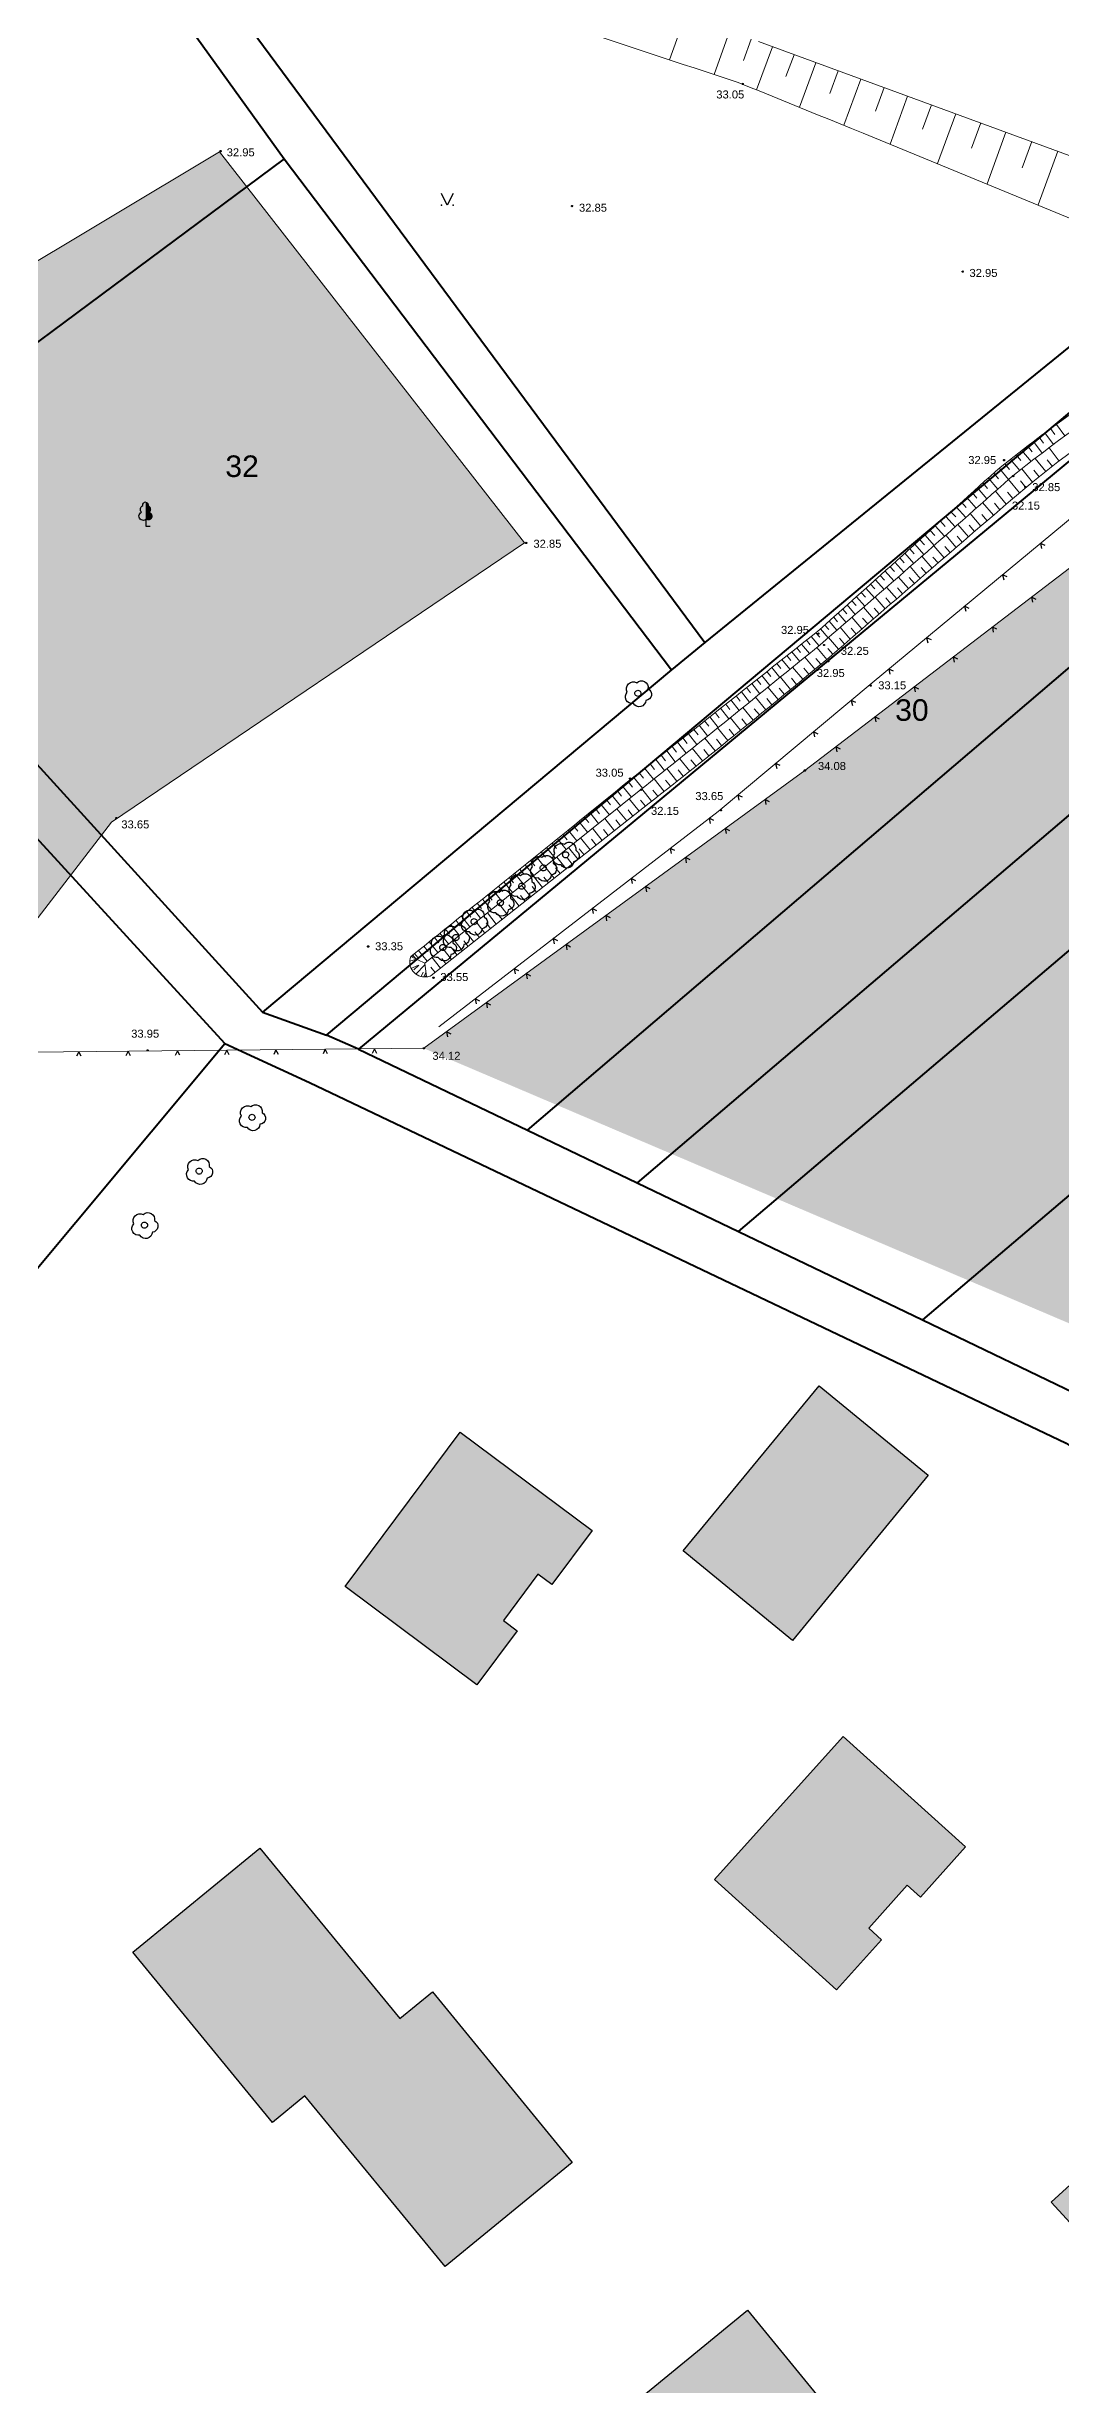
# Model space of a CAD drawing. Header units: metres. Extents: x 363857 to 365179, y 5807840 to 5809004.
# Drawn here: x 364507.8 to 364590.1, y 5808226.6 to 5808416.5 of the extents above; entities that cross this region are included whole.
import ezdxf

# ---------------------------------------------------------------- set-up
doc = ezdxf.new("R2010")
doc.units = ezdxf.units.M
doc.header["$LTSCALE"] = 0.5
doc.linetypes.add('LF11.26', pattern=[0])
doc.layers.get('0').update_dxf_attribs({"color": 1, "linetype": 'CONTINUOUS'})
for name, color, linetype in [('Flurstücksgrenze', 5, 'CONTINUOUS'), ('Stk.Befestigungsarten', 1, 'CONTINUOUS'), ('Stk.Bäume', 1, 'CONTINUOUS'), ('Stk.Böschungen', 1, 'CONTINUOUS'), ('Stk.Einfriedungen', 1, 'CONTINUOUS'), ('Stk.Gebäude', 202, 'CONTINUOUS'), ('Stk.Geländehöhen', 1, 'CONTINUOUS'), ('Stk.Grünflächen', 1, 'CONTINUOUS'), ('Stk.Topografie allgemein', 1, 'CONTINUOUS'), ('Stk.Waldflächen', 1, 'CONTINUOUS')]:
    doc.layers.add(name, color=color, linetype=linetype)
doc.styles.add('TA  11.0401.0000', font='Arial.ttf')

# ---------------------------------------------------------------- blocks, each defined once
blk = doc.blocks.new('S11..378')
at = {"color": 0, "lineweight": -2}
blk.add_lwpolyline([(-0.025, 0.05), (0, 0), (0.025, 0.05)], dxfattribs=at)
blk = doc.blocks.new('Geländehöhe')
at = {"color": 0, "lineweight": -2}
for points in [[(0.0087, -0.005, -0.5773503), (-0.0087, -0.005, -0.5773503), (0, 0.01, -0.5773503)], [(0.0043, -0.0025, -0.5773503), (-0.0043, -0.0025, -0.5773503), (0, 0.005, -0.5773503)]]:
    blk.add_lwpolyline(points, format="xyb", close=True, dxfattribs=at)
blk = doc.blocks.new('S11..146', base_point=(0, 0.25))
at = {"color": 0, "lineweight": -2}
blk.add_lwpolyline([(0.05, 0.35), (0, 0.25), (-0.05, 0.35)], dxfattribs=at)
for p in [(-0.05, 0.25), (0.05, 0.25)]:
    blk.add_point(p, dxfattribs=at)
blk = doc.blocks.new('S11..150')
at = {"lineweight": -2}
blk.add_hatch(color=0, dxfattribs=at).paths.add_polyline_path([(0, 0.055), (0, 0.2), (0.0074, 0.199), (0.0142, 0.196), (0.0197, 0.191), (0.0236, 0.1846), (0.0254, 0.1774), (0.025, 0.17), (0.0326, 0.1648), (0.0386, 0.1578), (0.0426, 0.1495), (0.0442, 0.1404), (0.0435, 0.1312), (0.0403, 0.1225), (0.035, 0.115), (0.0434, 0.1099), (0.0501, 0.1026), (0.0545, 0.0938), (0.0562, 0.0841), (0.0552, 0.0743), (0.0515, 0.0652), (0.0454, 0.0575), (0.0373, 0.0517), (0.028, 0.0485), (0.0182, 0.048), (0.0086, 0.0502)], flags=0)
at = {"color": 0, "lineweight": -2}
blk.add_lwpolyline([(0, 0.055, -1.1324178), (-0.035, 0.115, -0.4985403), (-0.025, 0.17, -0.4807787), (0, 0.2)], format="xyb", dxfattribs=at)
blk.add_lwpolyline([(0, 0.055), (0, 0), (0.035, 0)], dxfattribs=at)
blk = doc.blocks.new('S11..60')
at = {"color": 0, "lineweight": -2}
for points in [[(0.165, 0.075, -0.7675055), (0.13, -0.115, -0.7475991), (-0.075, -0.165, -0.7388858), (-0.175, 0.02, -0.7315501), (-0.02, 0.175, -0.7388858)], [(0.0433, -0.025, -0.5773503), (-0.0433, -0.025, -0.5773503), (0, 0.05, -0.5773503)]]:
    blk.add_lwpolyline(points, format="xyb", close=True, dxfattribs=at)

msp = doc.modelspace()

# ---------------------------------------------------------------- hatches: boundary and pattern name
at = {"layer": 'Stk.Befestigungsarten', "lineweight": 18, "true_color": 0xdcbe9c}
msp.add_hatch(color=31, dxfattribs=at).paths.add_polyline_path([(364538.451, 5808335.145), (364569.384, 5808357.711), (364606.836, 5808386.395), (364608.566, 5808305.243)], flags=0)
at = {"layer": 'Stk.Gebäude', "lineweight": 18, "true_color": 0xffffff}
for points in [[(364559.52, 5808294.318), (364570.549, 5808307.728), (364579.388, 5808300.466), (364568.369, 5808287.046)], [(364532.067, 5808291.422), (364541.404, 5808303.961), (364552.106, 5808295.976), (364548.84, 5808291.595), (364547.708, 5808292.428), (364544.913, 5808288.673), (364546.04, 5808287.826), (364542.765, 5808283.446)], [(364562.05, 5808267.608), (364572.506, 5808279.225), (364582.438, 5808270.264), (364578.774, 5808266.196), (364577.698, 5808267.146), (364574.566, 5808263.67), (364575.618, 5808262.724), (364571.96, 5808258.648)], [(364525.141, 5808270.178), (364536.518, 5808256.314), (364539.16, 5808258.486), (364550.502, 5808244.642), (364540.186, 5808236.177), (364528.806, 5808250.045), (364526.17, 5808247.884), (364514.816, 5808261.711)], [(364599.254, 5808250.428), (364609.798, 5808238.858), (364599.922, 5808229.871), (364596.24, 5808233.9), (364597.267, 5808234.876), (364594.127, 5808238.323), (364593.086, 5808237.366), (364589.395, 5808241.417)], [(364564.719, 5808232.624), (364576.052, 5808218.797), (364578.688, 5808220.971), (364589.996, 5808207.168), (364579.754, 5808198.784), (364568.42, 5808212.578), (364565.812, 5808210.42), (364554.498, 5808224.227)]]:
    msp.add_hatch(color=7, dxfattribs=at).paths.add_polyline_path(points, flags=0)
at = {"layer": 'Stk.Gebäude', "lineweight": 18, "true_color": 0xb3b3b3}
for points in [[(364559.52, 5808294.318), (364570.549, 5808307.728), (364579.388, 5808300.466), (364568.369, 5808287.046)], [(364532.067, 5808291.422), (364541.404, 5808303.961), (364552.106, 5808295.976), (364548.84, 5808291.595), (364547.708, 5808292.428), (364544.913, 5808288.673), (364546.04, 5808287.826), (364542.765, 5808283.446)], [(364562.05, 5808267.608), (364572.506, 5808279.225), (364582.438, 5808270.264), (364578.774, 5808266.196), (364577.698, 5808267.146), (364574.566, 5808263.67), (364575.618, 5808262.724), (364571.96, 5808258.648)], [(364525.141, 5808270.178), (364536.518, 5808256.314), (364539.16, 5808258.486), (364550.502, 5808244.642), (364540.186, 5808236.177), (364528.806, 5808250.045), (364526.17, 5808247.884), (364514.816, 5808261.711)], [(364599.254, 5808250.428), (364609.798, 5808238.858), (364599.922, 5808229.871), (364596.24, 5808233.9), (364597.267, 5808234.876), (364594.127, 5808238.323), (364593.086, 5808237.366), (364589.395, 5808241.417)], [(364564.719, 5808232.624), (364576.052, 5808218.797), (364578.688, 5808220.971), (364589.996, 5808207.168), (364579.754, 5808198.784), (364568.42, 5808212.578), (364565.812, 5808210.42), (364554.498, 5808224.227)]]:
    msp.add_hatch(color=253, dxfattribs=at).paths.add_polyline_path(points, flags=0)
at = {"layer": 'Stk.Waldflächen', "lineweight": 18, "true_color": 0xb3ff7f}
msp.add_hatch(color=71, dxfattribs=at).paths.add_polyline_path([(364458.8694, 5808424.2471), (364464.6694, 5808428.1744), (364476.3787, 5808433.8919), (364482.7122, 5808404.9553), (364489.0803, 5808388.3377), (364521.8652, 5808407.97), (364546.6223, 5808376.2216), (364513.104, 5808353.5257), (364499.3421, 5808335.6626), (364486.9206, 5808362.6549, 0.00041018), (364480.7573, 5808377.3087, 0.06934689), (364473.9819, 5808390.9006, -0.04759797), (364466.0142, 5808406.0884, 0.00529069)], flags=0)

# ---------------------------------------------------------------- linework, layer by layer
at = {"layer": 'Flurstücksgrenze', "color": 7, "linetype": 'Continuous', "lineweight": 40}
for p, q in [((364509.043, 5808438.733), (364561.26, 5808368.122)), ((364527.119, 5808407.401), (364558.564, 5808365.901)), ((364685.567, 5808403.888), (364578.94, 5808313.081)), ((364601.56, 5808400.844), (364561.26, 5808368.122)), ((364564.001, 5808320.256), (364657.608, 5808399.942)), ((364642.024, 5808397.742), (364555.761, 5808324.215)), ((364546.871, 5808328.485), (364625.075, 5808395.349)), ((364488.426, 5808378.645), (364525.364, 5808338.093)), ((364522.288, 5808335.535), (364484.96, 5808376.337)), ((364561.26, 5808368.122), (364558.564, 5808365.901)), ((364558.564, 5808365.901), (364525.364, 5808338.093)), ((364525.364, 5808338.093), (364530.555, 5808336.216)), ((364533.159, 5808335.072), (364546.871, 5808328.485)), ((364546.871, 5808328.485), (364555.761, 5808324.215)), ((364555.761, 5808324.215), (364564.001, 5808320.256)), ((364564.001, 5808320.256), (364578.94, 5808313.081)), ((364578.94, 5808313.081), (364592.662, 5808306.489))]:
    msp.add_line(p, q, dxfattribs=at)
msp.add_lwpolyline([(364439.742, 5808490.562), (364476.067, 5808503.224), (364493.103, 5808454.696), (364527.119, 5808407.401), (364488.426, 5808378.645), (364460.531, 5808428.271), (364453.874, 5808449.758), (364439.742, 5808490.562)], close=True, dxfattribs=at)
for points in [[(364704.044, 5808401.372), (364685.567, 5808403.888), (364657.608, 5808399.942), (364642.024, 5808397.742), (364625.075, 5808395.349), (364607.63, 5808392.887), (364600.283, 5808390.659), (364533.159, 5808335.072), (364530.555, 5808336.216), (364530.555, 5808336.216), (364598.239, 5808392.951), (364606.997, 5808396.871), (364685.105, 5808407.271), (364704.936, 5808405.519)], [(364510.864, 5808175), (364501.24, 5808239.91), (364496.43, 5808294.895), (364496.411, 5808296.091), (364496.38, 5808297.952), (364496.338, 5808300.554), (364496.278, 5808304.303), (364504.211, 5808313.833), (364522.288, 5808335.535), (364529.167, 5808332.37), (364590.604, 5808303.063), (364626.174, 5808278.11), (364652.467, 5808256.422), (364666.088, 5808242.599), (364688.387, 5808228.265), (364694.742, 5808224.998)], [(364510.864, 5808175), (364501.24, 5808239.91), (364496.43, 5808294.895), (364496.411, 5808296.091), (364496.38, 5808297.952), (364496.338, 5808300.554), (364496.278, 5808304.303), (364504.211, 5808313.833), (364522.288, 5808335.535), (364529.167, 5808332.37), (364590.604, 5808303.063), (364626.174, 5808278.11), (364652.467, 5808256.422), (364666.088, 5808242.599), (364688.387, 5808228.265), (364694.742, 5808224.998)]]:
    msp.add_lwpolyline(points, dxfattribs=at)
at = {"layer": 'Stk.Böschungen', "color": 7, "linetype": 'Continuous', "lineweight": 9}
for p, q in [((364559.6951, 5808419.0384), (364558.4016, 5808415.4425)), ((364563.2715, 5808417.7616), (364562.0113, 5808414.2552)), ((364565.0259, 5808417.1353), (364564.4086, 5808415.4034)), ((364566.7541, 5808416.5078), (364565.4682, 5808413.0058)), ((364568.5057, 5808415.8663), (364567.851, 5808414.0862)), ((364570.2869, 5808415.2141), (364568.9573, 5808411.5921)), ((364572.0984, 5808414.5507), (364571.42, 5808412.7093)), ((364573.9412, 5808413.8758), (364572.5595, 5808410.1292)), ((364575.8162, 5808413.1892), (364575.1156, 5808411.2817)), ((364577.7244, 5808412.4904), (364576.2992, 5808408.6066)), ((364579.6669, 5808411.7791), (364578.9408, 5808409.802)), ((364581.6447, 5808411.0548), (364580.1642, 5808407.0278)), ((364583.6591, 5808410.3171), (364582.9026, 5808408.2665)), ((364585.7116, 5808409.5655), (364584.1768, 5808405.3828)), ((364587.8034, 5808408.7994), (364587.0192, 5808406.6683)), ((364589.9358, 5808408.0185), (364588.3375, 5808403.6721)), ((364589.815, 5808385.8308), (364590.5002, 5808384.8878)), ((364587.4719, 5808384.0759), (364587.8292, 5808383.6146)), ((364587.9376, 5808384.4276), (364588.6523, 5808383.5049)), ((364588.4048, 5808384.7804), (364588.7486, 5808384.3073)), ((364588.8716, 5808385.1329), (364589.5606, 5808384.1846)), ((364590.0183, 5808382.8374), (364589.2083, 5808383.9234)), ((364589.3394, 5808385.4861), (364589.6847, 5808385.011)), ((364584.7189, 5808381.8763), (364585.0968, 5808381.4167)), ((364585.1761, 5808382.2571), (364585.9192, 5808381.3533)), ((364585.6334, 5808382.6222), (364586.0037, 5808382.1718)), ((364586.0891, 5808382.9861), (364586.8316, 5808382.0828)), ((364586.546, 5808383.3509), (364586.9182, 5808382.8981)), ((364587.8714, 5808381.149), (364586.9872, 5808382.2164)), ((364587.0041, 5808383.7167), (364587.7505, 5808382.8087)), ((364588.4086, 5808381.5822), (364587.9784, 5808382.1203)), ((364588.9432, 5808382.0061), (364588.0911, 5808383.072)), ((364589.4812, 5808382.4221), (364589.0566, 5808382.9532)), ((364582.9668, 5808380.2932), (364583.3473, 5808379.8468)), ((364583.4022, 5808380.6867), (364584.166, 5808379.7908)), ((364583.8392, 5808381.0815), (364584.2224, 5808380.632)), ((364584.2776, 5808381.4776), (364585.0466, 5808380.5756)), ((364585.7415, 5808379.3443), (364584.8596, 5808380.4089)), ((364586.2704, 5808379.7991), (364585.8255, 5808380.3362)), ((364586.8042, 5808380.2579), (364585.9063, 5808381.3418)), ((364587.335, 5808380.7101), (364586.8902, 5808381.2471)), ((364580.8198, 5808378.3535), (364581.5853, 5808377.5009)), ((364581.2449, 5808378.7375), (364581.6295, 5808378.3092)), ((364581.6721, 5808379.1235), (364582.4451, 5808378.2625)), ((364582.1014, 5808379.5113), (364582.4898, 5808379.0787)), ((364582.533, 5808379.9013), (364583.2912, 5808379.012)), ((364583.6727, 5808377.5657), (364582.808, 5808378.584)), ((364584.1829, 5808378.0044), (364583.7474, 5808378.5173)), ((364584.6976, 5808378.4469), (364583.819, 5808379.4815)), ((364585.2173, 5808378.8936), (364584.7803, 5808379.4212)), ((364578.7256, 5808376.4654), (364579.0981, 5808376.0504)), ((364579.14, 5808376.8386), (364579.8892, 5808376.004)), ((364579.5567, 5808377.2139), (364579.9335, 5808376.7943)), ((364579.9758, 5808377.5913), (364580.7336, 5808376.7473)), ((364580.3968, 5808377.9713), (364580.7777, 5808377.5471)), ((364581.6702, 5808375.8389), (364580.8191, 5808376.8227)), ((364582.1657, 5808376.2665), (364581.7375, 5808376.7615)), ((364582.6644, 5808376.6969), (364581.8024, 5808377.6932)), ((364583.1663, 5808377.1301), (364582.7325, 5808377.6315)), ((364576.2917, 5808374.2735), (364576.6501, 5808373.8742)), ((364576.6904, 5808374.6326), (364577.4124, 5808373.8283)), ((364577.092, 5808374.9942), (364577.4555, 5808374.5892)), ((364577.4964, 5808375.3585), (364578.2287, 5808374.5426)), ((364577.9037, 5808375.7253), (364578.2721, 5808375.3149)), ((364578.7528, 5808373.3191), (364577.9246, 5808374.2765)), ((364578.3135, 5808376.0943), (364579.0544, 5808375.2689)), ((364579.7152, 5808374.1515), (364578.8807, 5808375.116)), ((364580.2003, 5808374.5702), (364579.781, 5808375.0549)), ((364580.6879, 5808374.991), (364579.8451, 5808375.9651)), ((364581.1778, 5808375.4139), (364580.7544, 5808375.9034)), ((364574.3386, 5808372.5176), (364575.0299, 5808371.7474)), ((364574.7236, 5808372.8633), (364575.072, 5808372.4752)), ((364575.1117, 5808373.2117), (364575.8139, 5808372.4295)), ((364575.5026, 5808373.5629), (364575.856, 5808373.1693)), ((364575.8957, 5808373.917), (364576.6075, 5808373.124)), ((364576.8464, 5808371.6673), (364576.0262, 5808372.6153)), ((364577.3212, 5808372.0787), (364576.9102, 5808372.5539)), ((364577.7973, 5808372.4912), (364576.9731, 5808373.4438)), ((364578.2745, 5808372.9046), (364577.8614, 5808373.3822)), ((364579.2325, 5808373.7347), (364578.8172, 5808374.2147)), ((364572.0905, 5808370.4996), (364572.7303, 5808369.7499)), ((364572.4574, 5808370.8289), (364572.7803, 5808370.4506)), ((364572.8276, 5808371.1613), (364573.4788, 5808370.3984)), ((364573.2012, 5808371.4966), (364573.5388, 5808371.1204)), ((364573.5773, 5808371.8343), (364574.258, 5808371.076)), ((364573.9565, 5808372.1746), (364574.2994, 5808371.7925)), ((364574.9559, 5808370.0281), (364574.1389, 5808370.9725)), ((364575.4274, 5808370.4377), (364575.0187, 5808370.91)), ((364575.8998, 5808370.8471), (364575.0818, 5808371.7926)), ((364576.3727, 5808371.2568), (364575.9633, 5808371.73)), ((364569.8945, 5808368.6035), (364570.5333, 5808367.855)), ((364570.2803, 5808368.9094), (364570.594, 5808368.5419)), ((364570.6568, 5808369.2126), (364571.2732, 5808368.4903)), ((364571.0102, 5808369.5299), (364571.3213, 5808369.1654)), ((364571.367, 5808369.8502), (364571.995, 5808369.1143)), ((364571.7271, 5808370.1734), (364572.044, 5808369.802)), ((364573.0706, 5808368.388), (364572.2611, 5808369.3443)), ((364573.5425, 5808368.7986), (364573.1384, 5808369.276)), ((364574.0137, 5808369.2085), (364573.2068, 5808370.1618)), ((364574.4848, 5808369.6183), (364574.0763, 5808370.0905)), ((364567.5267, 5808366.7259), (364568.1783, 5808365.9369)), ((364567.9277, 5808367.0439), (364568.2514, 5808366.6519)), ((364568.326, 5808367.3598), (364568.9692, 5808366.581)), ((364568.7218, 5808367.6736), (364569.0413, 5808367.2868)), ((364569.115, 5808367.9854), (364569.7498, 5808367.2168)), ((364570.195, 5808365.9355), (364569.3714, 5808366.9086)), ((364569.5056, 5808368.2952), (364569.8209, 5808367.9134)), ((364570.6844, 5808366.3402), (364570.2742, 5808366.825)), ((364571.1721, 5808366.7434), (364570.3546, 5808367.7093)), ((364571.6503, 5808367.1526), (364571.2437, 5808367.633)), ((364572.1245, 5808367.565), (364571.3125, 5808368.5243)), ((364572.5979, 5808367.9768), (364572.1925, 5808368.4557)), ((364565.0684, 5808364.7765), (364565.7271, 5808363.9458)), ((364565.4838, 5808365.1059), (364565.8114, 5808364.6927)), ((364565.897, 5808365.4336), (364566.5488, 5808364.6115)), ((364566.308, 5808365.7595), (364566.6322, 5808365.3506)), ((364566.7169, 5808366.0838), (364567.3611, 5808365.2713)), ((364567.1231, 5808366.4059), (364567.4431, 5808366.0023)), ((364568.219, 5808364.3017), (364567.3977, 5808365.3011)), ((364568.7156, 5808364.7123), (364568.3065, 5808365.2102)), ((364569.2106, 5808365.1216), (364568.3809, 5808366.1019)), ((364569.7037, 5808365.5293), (364569.2904, 5808366.0176)), ((364562.9585, 5808363.1035), (364563.2966, 5808362.677)), ((364563.3849, 5808363.4416), (364564.0576, 5808362.5932)), ((364563.8091, 5808363.778), (364564.1437, 5808363.356)), ((364564.2311, 5808364.1126), (364564.8968, 5808363.273)), ((364564.6508, 5808364.4454), (364564.9819, 5808364.0278)), ((364566.2119, 5808362.6422), (364565.3751, 5808363.6605)), ((364566.7173, 5808363.06), (364566.3009, 5808363.5667)), ((364567.2201, 5808363.4758), (364566.3916, 5808364.4841)), ((364567.7205, 5808363.8896), (364567.3083, 5808364.3912)), ((364560.3664, 5808361.048), (364560.7118, 5808360.6124)), ((364560.802, 5808361.3934), (364561.4904, 5808360.5251)), ((364561.2361, 5808361.7376), (364561.5792, 5808361.3049)), ((364561.6688, 5808362.0808), (364562.3528, 5808361.2181)), ((364562.1001, 5808362.4228), (364562.441, 5808361.9928)), ((364563.1345, 5808360.1511), (364562.3045, 5808361.1793)), ((364562.53, 5808362.7637), (364563.2096, 5808361.9066)), ((364563.6479, 5808360.5657), (364563.2334, 5808361.0792)), ((364564.1608, 5808360.9799), (364563.3326, 5808362.0058)), ((364564.6741, 5808361.3944), (364564.2597, 5808361.9078)), ((364565.1878, 5808361.8093), (364564.3583, 5808362.8368)), ((364565.7021, 5808362.2245), (364565.2825, 5808362.7351)), ((364558.1673, 5808359.3041), (364558.8693, 5808358.4187)), ((364558.61, 5808359.6552), (364558.9599, 5808359.2139)), ((364559.0512, 5808360.0051), (364559.7488, 5808359.1254)), ((364559.4911, 5808360.3538), (364559.8387, 5808359.9154)), ((364559.9295, 5808360.7015), (364560.6224, 5808359.8275)), ((364561.0748, 5808358.4877), (364560.2407, 5808359.5208)), ((364561.5906, 5808358.9043), (364561.1741, 5808359.4202)), ((364562.1059, 5808359.3204), (364561.2738, 5808360.351)), ((364562.6205, 5808359.736), (364562.205, 5808360.2507)), ((364555.4805, 5808357.1736), (364556.2018, 5808356.2749)), ((364555.932, 5808357.5316), (364556.2914, 5808357.0837)), ((364556.382, 5808357.8884), (364557.0985, 5808356.9955)), ((364556.8305, 5808358.244), (364557.1876, 5808357.7991)), ((364557.2775, 5808358.5985), (364557.9894, 5808357.7115)), ((364557.7231, 5808358.9519), (364558.0779, 5808358.5098)), ((364559.0001, 5808356.8355), (364558.1825, 5808357.8667)), ((364559.5181, 5808357.2453), (364559.1077, 5808357.7629)), ((364560.038, 5808357.6567), (364559.2141, 5808358.6957)), ((364560.5583, 5808358.0706), (364560.1408, 5808358.5877)), ((364553.2469, 5808355.3671), (364553.6047, 5808354.9212)), ((364553.6908, 5808355.7275), (364554.4082, 5808354.8335)), ((364554.1357, 5808356.0887), (364554.4953, 5808355.6406)), ((364554.5818, 5808356.4508), (364555.3028, 5808355.5524)), ((364555.029, 5808356.8138), (364555.3903, 5808356.3635)), ((364555.9331, 5808354.4086), (364555.1338, 5808355.4166)), ((364556.4395, 5808354.8092), (364556.0383, 5808355.3152)), ((364556.9478, 5808355.2114), (364556.1424, 5808356.2272)), ((364557.4579, 5808355.6151), (364557.0537, 5808356.1249)), ((364557.9701, 5808356.0204), (364557.1586, 5808357.0438)), ((364558.4841, 5808356.4272), (364558.0768, 5808356.9408)), ((364551.0438, 5808353.5787), (364551.7507, 5808352.6979)), ((364551.4823, 5808353.9346), (364551.8366, 5808353.4931)), ((364551.9218, 5808354.2914), (364552.6322, 5808353.4063)), ((364552.3624, 5808354.6491), (364552.7185, 5808354.2054)), ((364552.8041, 5808355.0077), (364553.518, 5808354.1181)), ((364553.9268, 5808352.8209), (364553.1394, 5808353.8139)), ((364554.4255, 5808353.2156), (364554.0304, 5808353.714)), ((364554.9262, 5808353.6117), (364554.1329, 5808354.6122)), ((364555.4287, 5808354.0094), (364555.0306, 5808354.5115)), ((364548.8592, 5808351.812), (364549.2106, 5808351.3755)), ((364549.295, 5808352.1642), (364549.9989, 5808351.29)), ((364549.7315, 5808352.5169), (364550.0839, 5808352.0792)), ((364550.1685, 5808352.8701), (364550.8743, 5808351.9935)), ((364550.6062, 5808353.2238), (364550.9596, 5808352.7849)), ((364551.9505, 5808351.2571), (364551.175, 5808352.2352)), ((364552.4418, 5808351.6458), (364552.0525, 5808352.1367)), ((364552.9349, 5808352.0361), (364552.1535, 5808353.0215)), ((364553.4299, 5808352.4278), (364553.0377, 5808352.9224)), ((364546.2565, 5808349.7086), (364546.6051, 5808349.2757)), ((364546.6888, 5808350.058), (364547.3869, 5808349.1909)), ((364547.1217, 5808350.4078), (364547.4712, 5808349.9737)), ((364547.5552, 5808350.7581), (364548.2552, 5808349.8887)), ((364547.9893, 5808351.1089), (364548.3397, 5808350.6736)), ((364549.0415, 5808348.9552), (364548.2834, 5808349.9114)), ((364548.4239, 5808351.4602), (364549.1258, 5808350.5884)), ((364549.5218, 5808349.3352), (364549.1413, 5808349.8151)), ((364550.0039, 5808349.7167), (364549.24, 5808350.6801)), ((364550.4878, 5808350.0996), (364550.1044, 5808350.5832)), ((364550.9735, 5808350.484), (364550.2038, 5808351.4547)), ((364551.4611, 5808350.8698), (364551.0748, 5808351.357)), ((364544.0928, 5808347.9679), (364544.7891, 5808347.1032)), ((364544.5253, 5808348.3159), (364544.8735, 5808347.8834)), ((364544.9579, 5808348.6639), (364545.6545, 5808347.7987)), ((364545.3907, 5808349.0121), (364545.7391, 5808348.5794)), ((364545.8235, 5808349.3603), (364546.5205, 5808348.4946)), ((364547.1385, 5808347.4494), (364546.3917, 5808348.3912)), ((364547.6116, 5808347.8237), (364547.2368, 5808348.2964)), ((364548.0864, 5808348.1994), (364547.334, 5808349.1484)), ((364548.5631, 5808348.5766), (364548.1854, 5808349.0529)), ((364541.4994, 5808345.8826), (364542.195, 5808345.0186)), ((364541.9321, 5808346.2296), (364542.2798, 5808345.7978)), ((364542.364, 5808346.5771), (364543.0595, 5808345.7133)), ((364542.796, 5808346.9246), (364543.1439, 5808346.4926)), ((364543.2282, 5808347.2723), (364543.924, 5808346.408)), ((364544.3373, 5808345.2328), (364543.6108, 5808346.1563)), ((364543.6604, 5808347.6201), (364544.0085, 5808347.1878)), ((364544.7998, 5808345.5987), (364544.4352, 5808346.0623)), ((364545.264, 5808345.9661), (364544.532, 5808346.8966)), ((364545.73, 5808346.3348), (364545.3608, 5808346.8004)), ((364546.1977, 5808346.7049), (364545.4566, 5808347.6396)), ((364546.6672, 5808347.0764), (364546.2952, 5808347.5456)), ((364539.3294, 5808344.1446), (364539.6786, 5808343.7108)), ((364539.7641, 5808344.4928), (364540.4621, 5808343.6259)), ((364540.1984, 5808344.8407), (364540.5471, 5808344.4076)), ((364540.6324, 5808345.1883), (364541.3293, 5808344.3228)), ((364541.5988, 5808343.0658), (364540.8886, 5808343.9687)), ((364541.0661, 5808345.5356), (364541.4142, 5808345.1032)), ((364542.051, 5808343.4236), (364541.6945, 5808343.8767)), ((364542.5048, 5808343.7827), (364541.7892, 5808344.6924)), ((364542.9603, 5808344.1432), (364542.6012, 5808344.5997)), ((364543.4176, 5808344.505), (364542.6966, 5808345.4216)), ((364543.8766, 5808344.8682), (364543.5147, 5808345.3282)), ((364537.3147, 5808342.2208), (364537.8631, 5808342.3742)), ((364537.4692, 5808342.6548), (364537.5325, 5808342.5763)), ((364537.5479, 5808342.7178), (364537.8018, 5808342.4025)), ((364537.7059, 5808342.8443), (364537.9607, 5808342.5278)), ((364538.0231, 5808343.0984), (364538.7234, 5808342.2286)), ((364538.4589, 5808343.4474), (364538.8087, 5808343.0129)), ((364538.8943, 5808343.7962), (364539.5934, 5808342.9278)), ((364539.8074, 5808341.6482), (364539.1078, 5808342.5375)), ((364540.2527, 5808342.0006), (364539.9016, 5808342.447)), ((364540.6997, 5808342.3543), (364539.9949, 5808343.2504)), ((364541.1484, 5808342.7094), (364540.7947, 5808343.1591)), ((364537.43, 5808341.6367), (364537.9345, 5808341.8724)), ((364537.6476, 5808341.514), (364538.0449, 5808341.9019)), ((364537.8165, 5808341.1704), (364538.5436, 5808341.916)), ((364538.2365, 5808340.9854), (364538.4048, 5808341.3341)), ((364538.444, 5808340.9505), (364538.6195, 5808341.3144)), ((364538.5552, 5808340.9494), (364538.5989, 5808341.0401)), ((364539.3637, 5808341.2972), (364539.0153, 5808341.7401))]:
    msp.add_line(p, q, dxfattribs=at)
at = {"layer": 'Stk.Böschungen', "color": 7, "linetype": 'Continuous', "lineweight": 18}
for p, q in [((364595.0743, 5808406.1141), (364565.6124, 5808416.9302)), ((364555.9255, 5808356.0521), (364538.5243, 5808342.0686)), ((364539.0543, 5808341.0523), (364556.7478, 5808355.0514))]:
    msp.add_line(p, q, dxfattribs=at)
msp.add_lwpolyline([(364538.6657, 5808340.9483, -0.56226958), (364537.3912, 5808342.5923)], format="xyb", dxfattribs=at)
msp.add_lwpolyline([(364537.3912, 5808342.5923), (364538.5243, 5808342.0686), (364538.6657, 5808340.9483)], dxfattribs=at)
for centre, radius, start, end in [((365373.7212, 5810883.2916), 2599.044, 251.1847457, 251.8466297), ((363081.4296, 5804753.3861), 3949.0696, 67.4878199, 67.9502059), ((364653.2015, 5808298.7626), 107.7022, 121.125094, 129.379823), ((364655.2434, 5808296.1035), 109.8842, 122.063023, 129.056954), ((364655.56, 5808297.8921), 107.3014, 122.185753, 129.550402), ((361922.7215, 5811323.741), 3967.4676, 311.8667703, 312.1438373), ((363834.6799, 5809221.8878), 1127.3239, 310.7544215, 311.7951115), ((366354.5131, 5806320.9429), 2713.9594, 130.6306806, 131.0745906), ((361640.7529, 5812048.0202), 4702.9772, 308.2931741, 308.5340581), ((363418.1442, 5809779.193), 1822.0528, 308.6418477, 309.2358207), ((364180.1451, 5808834.4647), 609.6447, 308.1513751, 309.9158061), ((362916.5098, 5810370.9129), 2596.4093, 308.629221, 309.131787), ((364538.5496, 5808342.1601), 1.2173, 275.471918, 294.493445)]:
    msp.add_arc(centre, radius, start, end, dxfattribs=at)
at = {"layer": 'Stk.Einfriedungen', "color": 7, "linetype": 'LF11.26', "lineweight": 18}
for p, q in [((364606.836, 5808386.395, 33.91), (364569.384, 5808357.711, 34.077)), ((364600.8226, 5808386.3778), (364574.842, 5808364.8216)), ((364574.842, 5808364.8216), (364562.3347, 5808354.3828)), ((364569.384, 5808357.711, 34.077), (364538.451, 5808335.145, 34.125)), ((364562.3347, 5808354.3828), (364539.6658, 5808336.8887)), ((364538.451, 5808335.145, 34.125), (364494.577, 5808334.714, 34.611))]:
    msp.add_line(p, q, dxfattribs=at)
at = {"layer": 'Stk.Gebäude', "color": 7, "linetype": 'Continuous', "lineweight": 25}
for points in [[(364559.52, 5808294.318), (364570.549, 5808307.728), (364579.388, 5808300.466), (364568.369, 5808287.046), (364559.52, 5808294.318)], [(364532.067, 5808291.422), (364541.404, 5808303.961), (364552.106, 5808295.976), (364548.84, 5808291.595), (364547.708, 5808292.428), (364544.913, 5808288.673), (364546.04, 5808287.826), (364542.765, 5808283.446), (364532.067, 5808291.422)], [(364562.05, 5808267.608), (364572.506, 5808279.225), (364582.438, 5808270.264), (364578.774, 5808266.196), (364577.698, 5808267.146), (364574.566, 5808263.67), (364575.618, 5808262.724), (364571.96, 5808258.648), (364562.05, 5808267.608)], [(364525.141, 5808270.178), (364536.518, 5808256.314), (364539.16, 5808258.486), (364550.502, 5808244.642), (364540.186, 5808236.177), (364528.806, 5808250.045), (364526.17, 5808247.884), (364514.816, 5808261.711), (364525.141, 5808270.178)], [(364599.254, 5808250.428), (364609.798, 5808238.858), (364599.922, 5808229.871), (364596.24, 5808233.9), (364597.267, 5808234.876), (364594.127, 5808238.323), (364593.086, 5808237.366), (364589.395, 5808241.417), (364599.254, 5808250.428)], [(364564.719, 5808232.624), (364576.052, 5808218.797), (364578.688, 5808220.971), (364589.996, 5808207.168), (364579.754, 5808198.784), (364568.42, 5808212.578), (364565.812, 5808210.42), (364554.498, 5808224.227), (364564.719, 5808232.624)]]:
    msp.add_lwpolyline(points, close=True, dxfattribs=at)
at = {"layer": 'Stk.Topografie allgemein', "color": 7, "linetype": 'Continuous', "lineweight": 9}
for p, q in [((364521.8652, 5808407.97), (364489.0803, 5808388.3377)), ((364546.6223, 5808376.2216), (364521.8652, 5808407.97)), ((364513.104, 5808353.5257), (364546.6223, 5808376.2216)), ((364499.3421, 5808335.6626), (364513.104, 5808353.5257))]:
    msp.add_line(p, q, dxfattribs=at)

# ---------------------------------------------------------------- block references
at = {"layer": 'Stk.Bäume', "color": 7, "xscale": 4.95, "yscale": 4.95}
for p in [(364555.8339, 5808363.9816), (364549.9639, 5808350.8675), (364548.1432, 5808349.801), (364544.667, 5808346.9689), (364546.4033, 5808348.3126), (364542.5329, 5808345.4309), (364539.9988, 5808343.3351), (364541.0554, 5808344.1473), (364524.504, 5808329.539, 34.107), (364520.214, 5808325.168, 33.973), (364515.774, 5808320.776, 34.036)]:
    msp.add_blockref('S11..60', p, dxfattribs=at)
at = {"layer": 'Stk.Einfriedungen', "color": 7, "xscale": 7.5, "yscale": 7.5}
for p, rotation in [((364588.5091, 5808376.1612), 219.683), ((364585.4307, 5808373.6071), 219.683), ((364582.3524, 5808371.053), 219.683), ((364587.7823, 5808371.802, 33.995), 217.448), ((364579.274, 5808368.4988), 219.683), ((364584.6067, 5808369.3698, 34.009), 217.448), ((364581.431, 5808366.9377, 34.023), 217.448), ((364576.1956, 5808365.9447), 219.683), ((364573.1471, 5808363.407), 219.849), ((364578.2554, 5808364.5055, 34.037), 217.448), ((364570.0762, 5808360.844), 219.849), ((364575.0798, 5808362.0733, 34.052), 217.448), ((364571.9042, 5808359.6412, 34.066), 217.448), ((364567.0053, 5808358.2809), 219.849), ((364563.9343, 5808355.7179), 219.849), ((364566.1525, 5808355.3536, 34.082), 216.111), ((364561.6196, 5808353.8309), 217.658), ((364558.4529, 5808351.3871), 217.658), ((364562.921, 5808352.9962, 34.087), 216.111), ((364559.6895, 5808350.6387, 34.092), 216.111), ((364555.2862, 5808348.9433), 217.658), ((364556.458, 5808348.2813, 34.097), 216.111), ((364552.1196, 5808346.4995), 217.658), ((364553.2265, 5808345.9239, 34.102), 216.111), ((364548.9529, 5808344.0557), 217.658), ((364549.995, 5808343.5665, 34.107), 216.111), ((364545.7862, 5808341.6119), 217.658), ((364546.7635, 5808341.2091, 34.112), 216.111), ((364542.6195, 5808339.1681), 217.658), ((364543.532, 5808338.8517, 34.117), 216.111), ((364540.3005, 5808336.4942, 34.122), 216.111), ((364510.4524, 5808334.87, 34.435), 180.563), ((364514.4522, 5808334.9092, 34.391), 180.563), ((364518.452, 5808334.9485, 34.347), 180.563), ((364522.4518, 5808334.9878, 34.302), 180.563), ((364526.4516, 5808335.0271, 34.258), 180.563), ((364530.4514, 5808335.0664, 34.214), 180.563), ((364534.4512, 5808335.1057, 34.169), 180.563)]:
    msp.add_blockref('S11..378', p, dxfattribs=dict(at, rotation=rotation))
at = {"layer": 'Stk.Geländehöhen', "color": 7, "xscale": 5, "yscale": 5}
for p in [(364564.3371, 5808413.4919, 33.046), (364521.9518, 5808408.0259, 32.946), (364550.4867, 5808403.562, 32.846), (364582.2015, 5808398.2473, 32.946), (364585.5617, 5808382.9266, 32.946), (364586.2961, 5808381.633, 32.146), (364587.2761, 5808380.7481, 32.846), (364546.76, 5808376.2005, 32.846), (364570.4822, 5808368.8366, 32.946), (364570.9424, 5808367.9095, 32.246), (364571.2777, 5808366.5862, 32.946), (364574.7332, 5808364.6091, 33.146), (364569.384, 5808357.711, 34.077), (364555.2004, 5808357.0549, 33.046), (364556.0865, 5808356.1455, 32.146), (364513.4904, 5808353.8467, 33.646), (364562.5759, 5808354.4769, 33.646), (364533.9333, 5808343.4135, 33.346), (364539.2357, 5808340.879, 33.546), (364516.0269, 5808334.9807, 33.946), (364538.451, 5808335.145, 34.125)]:
    msp.add_blockref('Geländehöhe', p, dxfattribs=at)
at = {"layer": 'Stk.Grünflächen', "color": 7, "xscale": 9.53, "yscale": 9.53}
msp.add_blockref('S11..146', (364540.3534, 5808403.644), dxfattribs=at)
at = {"layer": 'Stk.Waldflächen', "color": 7, "xscale": 9.85, "yscale": 9.85}
msp.add_blockref('S11..150', (364515.8832, 5808377.5624), dxfattribs=at)

# ---------------------------------------------------------------- texts
at = {"layer": 'Flurstücksgrenze', "color": 7, "lineweight": 35, "char_height": 1.75, "attachment_point": 7, "line_spacing_factor": 0.84, "style": 'TA  11.0401.0000'}
for s, insert in [('32', (364522.3375, 5808381.533)), ('30', (364576.7175, 5808361.725))]:
    msp.add_mtext(s, dxfattribs=dict(at, insert=insert))
at = {"layer": 'Stk.Geländehöhen', "color": 7, "lineweight": 18, "char_height": 0.65, "attachment_point": 7, "line_spacing_factor": 0.84, "style": 'TA  11.0401.0000'}
for s, insert in [('33.05', (364562.195, 5808412.3)), ('32.95', (364522.45, 5808407.6)), ('32.85', (364551.05, 5808403.1)), ('32.95', (364582.75, 5808397.8)), ('32.95', (364582.65, 5808382.6)), ('32.85', (364587.85, 5808380.4)), ('32.15', (364586.195, 5808378.9)), ('32.85', (364547.35, 5808375.8)), ('32.95', (364567.45, 5808368.8)), ('32.25', (364572.305, 5808367.1)), ('32.95', (364570.35, 5808365.3)), ('33.15', (364575.34, 5808364.3)), ('33.05', (364552.395, 5808357.2)), ('34.08', (364570.45, 5808357.7433, 34.077)), ('33.65', (364560.495, 5808355.3)), ('33.65', (364513.895, 5808353)), ('32.15', (364556.895, 5808354.1)), ('33.35', (364534.495, 5808343.1)), ('33.55', (364539.795, 5808340.6)), ('33.95', (364514.695, 5808336)), ('34.12', (364539.15, 5808334.2))]:
    msp.add_mtext(s, dxfattribs=dict(at, insert=insert))

doc.saveas('drawing.dxf')
